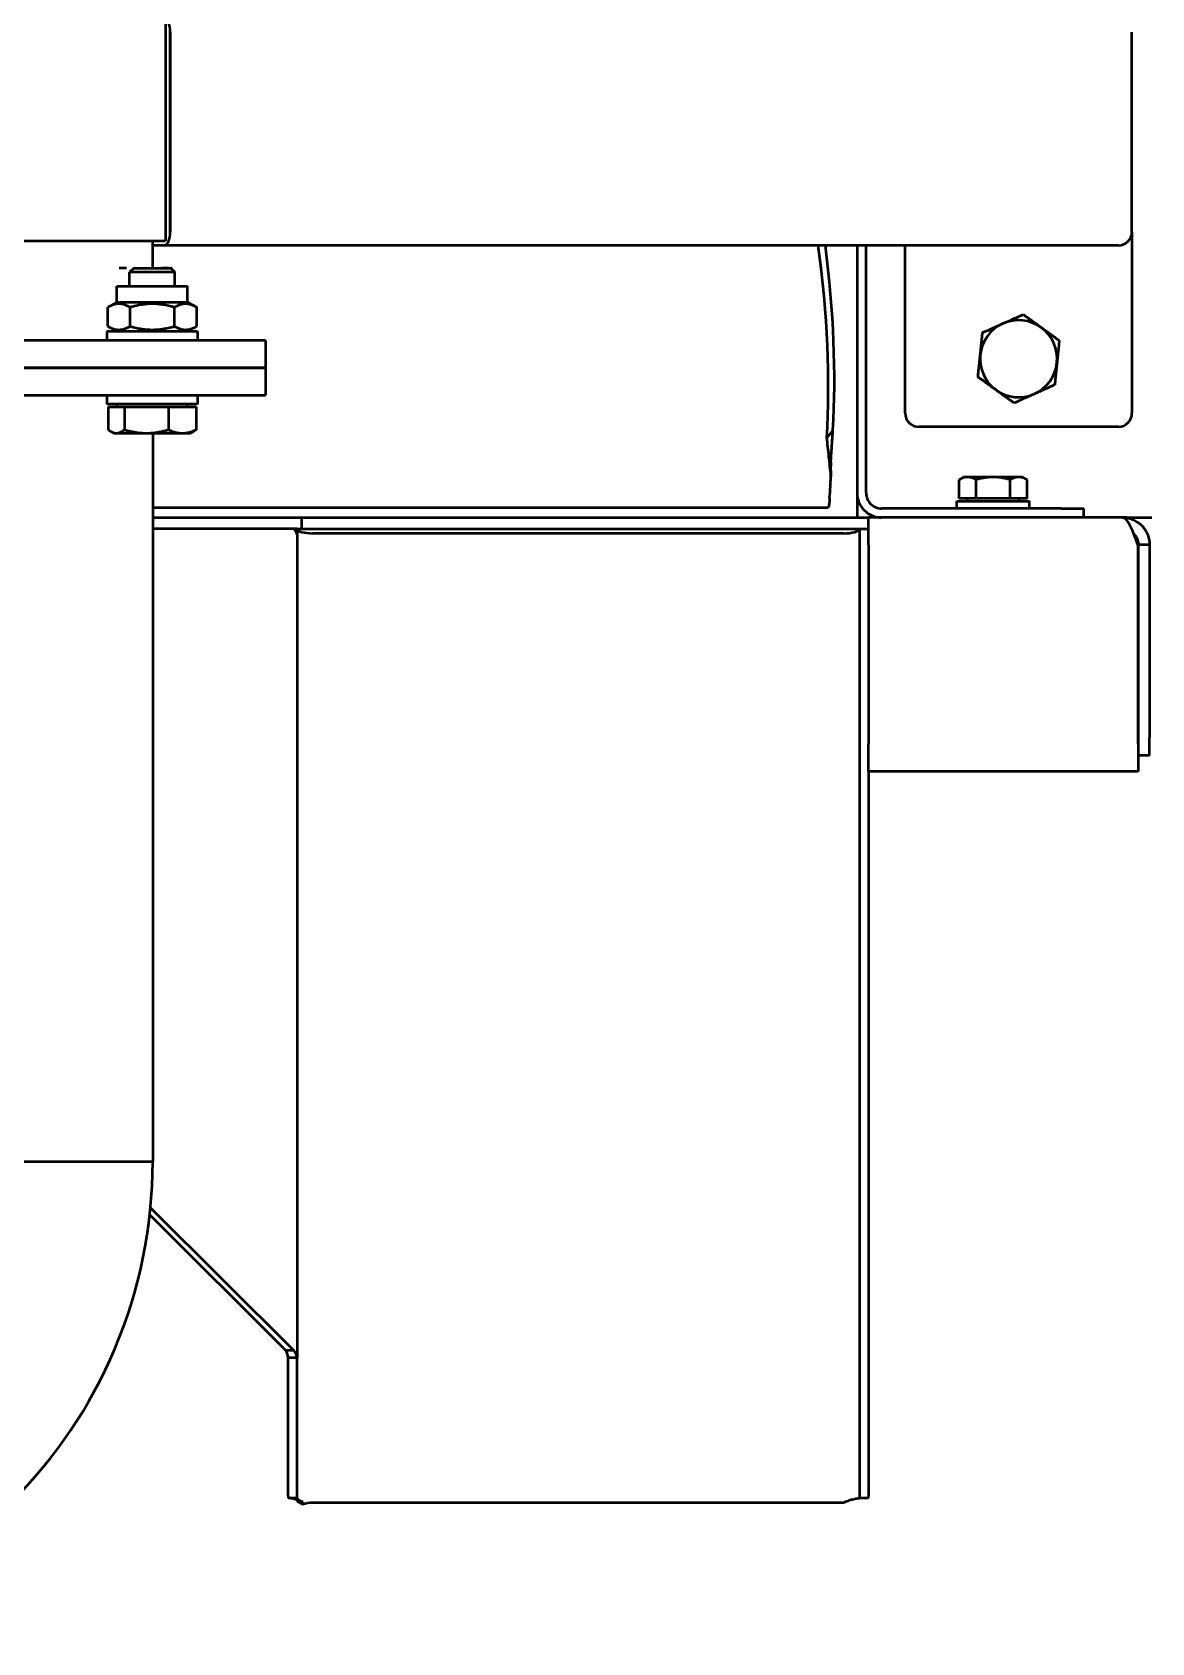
# Model space of a CAD drawing. Extents: x -3873 to 164127, y 7129 to 96529.
# Drawn here: x 61552.6 to 61799.5, y 66804.3 to 67159.5 of the extents above; entities that cross this region are included whole.
import ezdxf

# ---------------------------------------------------------------- set-up
doc = ezdxf.new("R2010")
doc.units = 0
doc.layers.add('TEXT', color=3, linetype='CONTINUOUS')
doc.layers.add('Visible (ISO)', color=7, linetype='CONTINUOUS', lineweight=50)

# ---------------------------------------------------------------- blocks, each defined once
blk = doc.blocks.new('CD30-500-3500 Giblet chiller')
at = {"layer": 'Visible (ISO)', "color": 0}
for p, q in [((108968.92, 16060.64), (108968.92, 16066.04)), ((108974.92, 16065.54), (108974.92, 16063.04)), ((108974.92, 16065.54), (109017.42, 16065.54)), ((109021.42, 16065.54), (109017.42, 16065.54)), ((109021.42, 16065.54), (109021.42, 16063.04)), ((108905.92, 16061.67), (108861.92, 16061.67)), ((108905.92, 16061.67), (108945.92, 16061.67)), ((108968.92, 16060.64), (108968.92, 16059.54)), ((108974.92, 16063.04), (109017.42, 16063.04)), ((108974.92, 16062.97), (109018.92, 16062.97)), ((109017.42, 16063.04), (109018.92, 16063.04)), ((109018.92, 16063.04), (109024.92, 16063.04)), ((109018.92, 16063.04), (109018.92, 16062.97)), ((109024.92, 16063.04), (109024.92, 16003.54)), ((108908.92, 16058.67), (108908.92, 15848.3)), ((108948.92, 16058.67), (108948.92, 16014.67)), ((108968.92, 16059.54), (108968.92, 16003.54)), ((108968.92, 16051.04), (108966.92, 16051.04)), ((108966.92, 16046.04), (108966.92, 16051.04)), ((108966.92, 16046.04), (108966.92, 16006.44)), ((108965.32, 16023.04), (108965.32, 16039.04)), ((108966.92, 16039.04), (108965.32, 16039.04)), ((108960.02, 16037.54), (108960.6, 16038.55)), ((108960.02, 16037.54), (108960.02, 16036.67)), ((108960.02, 16036.67), (108960.02, 16031.04)), ((108964.72, 16038.55), (108960.6, 16038.55)), ((108964.72, 16038.55), (108964.72, 16034.79)), ((108964.72, 16036.74), (108965.32, 16036.74)), ((108964.72, 16034.79), (108960.6, 16034.79)), ((108964.72, 16034.79), (108964.72, 16027.29)), ((108960.02, 16031.04), (108960.02, 16025.41)), ((108960.02, 16025.41), (108960.02, 16024.54)), ((108960.02, 16024.54), (108960.6, 16023.54)), ((108964.72, 16027.29), (108960.6, 16027.29)), ((108964.72, 16027.29), (108964.72, 16023.54)), ((108964.72, 16025.34), (108965.32, 16025.34)), ((108964.72, 16023.54), (108960.6, 16023.54)), ((108966.92, 16023.04), (108965.32, 16023.04)), ((108945.92, 16011.67), (108908.92, 16011.67)), ((108974.92, 16003.54), (108968.92, 16003.54)), ((108968.92, 16001.04), (108968.92, 16003.54)), ((108971.42, 16001.54), (108971.42, 16003.54)), ((108974.92, 16003.54), (109018.92, 16003.54)), ((109024.92, 16003.54), (109018.92, 16003.54)), ((109024.92, 16003.54), (109184.63, 16003.54)), ((109185.17, 16003.54), (109184.63, 16003.54)), ((109185.17, 16003.54), (109185.17, 16001.54)), ((108963.52, 16003.04), (108908.92, 16003.04)), ((108908.92, 16001.04), (108963.52, 16001.04)), ((108963.52, 16001.04), (108968.92, 16001.04)), ((108968.92, 15878.54), (108968.92, 16001.04)), ((108971.42, 15878.54), (108971.42, 16001.54)), ((108971.42, 16001.54), (108975.42, 16001.54)), ((108975.42, 16001.54), (109016.37, 16001.54)), ((109016.37, 16001.54), (109019.83, 16001.54)), ((109019.83, 16001.54), (109184.63, 16001.54)), ((109184.63, 16001.54), (109185.17, 16001.54)), ((108972.42, 15998.04), (108972.42, 15881.04)), ((109186.17, 15998.04), (109186.17, 15881.04)), ((108949.67, 15995.71), (108951.39, 15994.37)), ((108959.56, 15995.26), (108959.9, 15995.28)), ((108966.77, 15994.36), (108966.77, 15845.69)), ((108971.42, 15917.94), (108971.42, 15917.94)), ((108971.42, 15911.94), (108971.42, 15911.94)), ((109185.8, 15877.54), (109186.57, 15878.81)), ((109185.95, 15878.81), (109186.57, 15878.81)), ((108968.92, 15845.69), (108968.92, 15878.54)), ((108968.92, 15878.54), (108971.42, 15878.54)), ((108971.42, 15877.54), (108971.42, 15878.54)), ((108971.42, 15877.54), (108973.04, 15877.54)), ((108971.42, 15877.54), (108971.42, 15876.8)), ((108971.42, 15876.8), (108971.42, 15845.69)), ((108973.04, 15877.54), (109154.22, 15877.54)), ((109121.15, 15845.2), (109152.64, 15876.8)), ((109152.64, 15876.8), (109152.64, 15875.07)), ((109184.64, 15877.54), (109154.22, 15877.54)), ((109154.22, 15877.54), (109154.22, 15875.54)), ((109184.64, 15875.54), (109154.22, 15875.54)), ((109185.17, 15877.54), (109184.64, 15877.54)), ((109184.64, 15875.54), (109185.17, 15875.54)), ((109185.17, 15877.54), (109185.17, 15875.54)), ((109185.54, 15877.54), (109185.8, 15877.54)), ((109122.71, 15845.03), (109152.64, 15875.07)), ((108929.92, 15870.54), (108929.92, 15760.54)), ((108929.92, 15870.54), (108935.92, 15870.54)), ((108935.92, 15760.54), (108935.92, 15870.54)), ((108935.92, 15870.54), (108935.92, 15760.54)), ((108935.92, 15870.54), (108941.92, 15870.54)), ((108941.92, 15760.54), (108941.92, 15870.54)), ((108921.42, 15853.39), (108922.58, 15855.41)), ((108926.75, 15855.41), (108922.58, 15855.41)), ((108927.92, 15853.39), (108926.75, 15855.41)), ((108927.92, 15855.59), (108927.92, 15835.59)), ((108927.92, 15855.59), (108929.92, 15855.59)), ((108941.92, 15855.59), (108943.92, 15855.59)), ((108943.92, 15855.59), (108943.92, 15835.59)), ((108944.52, 15855.3), (108949.56, 15855.3)), ((108944.52, 15849.16), (108944.52, 15855.3)), ((108950.32, 15854.09), (108949.96, 15854.72)), ((108950.32, 15852.23), (108950.32, 15854.09)), ((108913.92, 15849.67), (108914.84, 15850.59)), ((108914.84, 15850.59), (108914.84, 15840.59)), ((108917.92, 15850.59), (108914.84, 15850.59)), ((108917.92, 15837.79), (108917.92, 15853.39)), ((108921.42, 15853.39), (108917.92, 15853.39)), ((108921.42, 15837.79), (108921.42, 15853.39)), ((108926.75, 15850.5), (108922.58, 15850.5)), ((108927.89, 15853.44), (108927.92, 15853.44)), ((108944.52, 15853.29), (108943.92, 15853.29)), ((108950.32, 15844.31), (108950.32, 15852.23)), ((108851.92, 15848.54), (108907.92, 15848.54)), ((108905.92, 15849.54), (108861.92, 15849.54)), ((108861.92, 15849.54), (108905.92, 15849.54)), ((108907.92, 15782.54), (108907.92, 15848.54)), ((108908.92, 15848.3), (108908.92, 15845.69)), ((108913.92, 15849.96), (108913.92, 15849.67)), ((108913.92, 15841.51), (108913.92, 15849.67)), ((108913.92, 15849.23), (108913.92, 15847.6)), ((108944.52, 15849.16), (108949.56, 15849.16)), ((108944.52, 15839.46), (108944.52, 15849.16)), ((108913.92, 15845.69), (108907.92, 15845.69)), ((108950.32, 15845.69), (109110.92, 15845.69)), ((108950.32, 15837.67), (108950.32, 15844.31)), ((109110.92, 15785.39), (109110.92, 15845.69)), ((109110.92, 15785.39), (109110.92, 15845.69)), ((108913.92, 15841.51), (108914.84, 15840.59)), ((108913.92, 15839.9), (108913.92, 15838.28)), ((108917.92, 15840.59), (108914.84, 15840.59)), ((108926.75, 15840.69), (108922.58, 15840.69)), ((108921.42, 15837.79), (108917.92, 15837.79)), ((108921.42, 15837.79), (108922.58, 15835.78)), ((108927.92, 15837.79), (108926.75, 15835.78)), ((108944.52, 15837.89), (108943.92, 15837.89)), ((108944.52, 15835.89), (108944.52, 15839.46)), ((108944.52, 15839.46), (108949.56, 15839.46)), ((108950.32, 15837.09), (108949.96, 15836.47)), ((108950.32, 15837.09), (108950.32, 15837.67)), ((108926.75, 15835.78), (108922.58, 15835.78)), ((108927.92, 15835.59), (108929.92, 15835.59)), ((108941.92, 15835.59), (108943.92, 15835.59)), ((108944.52, 15835.89), (108949.56, 15835.89))]:
    blk.add_line(p, q, dxfattribs=at)
for centre, radius, start, end in [((108905.92, 16058.67), 3, 0, 90), ((108945.92, 16058.67), 3, 0, 90), ((108933.92, 16036.67), 8.5, 84.1118, 144.1118), ((108933.92, 16036.67), 8.5, 24.1118, 84.1118), ((108933.92, 16036.67), 8.5, 144.1118, 204.1118), ((108933.92, 16036.67), 8.5, 324.1118, 24.1118), ((108933.92, 16036.67), 8.5, 204.1118, 264.1118), ((108933.92, 16036.67), 8.5, 264.1118, 324.1118), ((108945.92, 16014.67), 3, 270, 0), ((108963.52, 16006.44), 5.4, 270, 0), ((108963.52, 16006.44), 3.4, 270, 0), ((109110.92, 15739.54), 106.15, 0, 90)]:
    blk.add_arc(centre, radius, start, end, dxfattribs=at)
for centre, major_axis, ratio, start_param, end_param in [((108971.42, 15998.04), (0, -3.5), 0.285714, 1.570796, 3.141593), ((108630.07, 15601.04), (392.16, 364.9), 0.385631, 0.351977, 0.493047), ((108631.79, 15599.7), (392.16, 364.9), 0.385631, 0.351977, 0.49859), ((109094.63, 15146.02), (-348.73, 812.68), 0.714662, 5.935536, 5.939341), ((108960.77, 15994.36), (6, 0), 0.36007, 0, 0.154513), ((108971.42, 15881.04), (0, -3.5), 0.285714, 0, 1.570796), ((109185.17, 15881.04), (0, -3.5), 0.285714, 0, 0.881021), ((109187.92, 15881.04), (0, 3.5), 0.5, 1.570796, 2.260571), ((109154.22, 15872.04), (0, -5.5), 0.575127, 3.141593, 3.665191), ((109154.22, 15872.04), (0, -3.5), 0.903771, 3.141593, 3.665191), ((108861.92, 15848.3), (-3, 0), 0.414214, 4.712389, 6.283185), ((108861.92, 15848.3), (-3, 0), 0.414214, 4.712389, 6.283185), ((108905.92, 15848.3), (-3, 0), 0.414214, 3.141593, 4.712389), ((108905.92, 15848.3), (-3, 0), 0.414214, 3.141593, 4.712389)]:
    blk.add_ellipse(centre, major_axis=major_axis, ratio=ratio, start_param=start_param, end_param=end_param, dxfattribs=at)
for points, knots in [([(108968.92, 16059.54), (108968.92, 16060.03), (108968.98, 16060.49), (108969.08, 16060.91), (108969.17, 16061.33), (108969.31, 16061.71), (108969.47, 16062.05), (108969.63, 16062.39), (108969.8, 16062.69), (108969.98, 16062.95), (108970.07, 16063.08), (108970.16, 16063.2), (108970.25, 16063.32), (108970.3, 16063.37), (108970.34, 16063.43), (108970.39, 16063.48), (108970.41, 16063.5), (108970.43, 16063.53), (108970.46, 16063.55), (108970.47, 16063.57), (108970.48, 16063.58), (108970.49, 16063.59), (108970.5, 16063.6), (108970.5, 16063.6), (108970.51, 16063.61), (108970.51, 16063.61), (108970.51, 16063.61), (108970.51, 16063.62), (108970.52, 16063.62), (108970.52, 16063.62), (108970.52, 16063.63), (108971.05, 16064.2), (108971.71, 16064.68), (108972.46, 16065.02), (108973.21, 16065.35), (108974.05, 16065.54), (108974.92, 16065.54)], [0, 0, 0, 0, 0.125, 0.125, 0.125, 0.25, 0.25, 0.25, 0.375, 0.375, 0.375, 0.4375, 0.4375, 0.4375, 0.46875, 0.46875, 0.46875, 0.484375, 0.484375, 0.484375, 0.492187, 0.492187, 0.492187, 0.496094, 0.496094, 0.496094, 0.498047, 0.498047, 0.498047, 0.5, 0.5, 0.5, 0.75, 0.75, 0.75, 1, 1, 1, 1]), ([(108974.92, 16062.97), (108974.33, 16062.76), (108973.74, 16062.54), (108972.61, 16062.11), (108972.08, 16061.9), (108971.26, 16061.54), (108970.95, 16061.4), (108970.4, 16061.11), (108970.15, 16060.97), (108969.6, 16060.61), (108969.35, 16060.4), (108969, 16059.97), (108968.92, 16059.76), (108968.92, 16059.54)], [-1.004485, -1.004485, -1.004485, -1.004485, -0.816142, -0.816142, -0.627811, -0.627811, -0.502386, -0.502386, -0.376889, -0.376889, -0.18845, -0.18845, 0, 0, 0, 0]), ([(108972.49, 16062.06), (108972.77, 16062.33), (108973.11, 16062.57), (108973.92, 16062.93), (108974.41, 16063.04), (108974.92, 16063.04)], [0.5348097, 0.5348097, 0.5348097, 0.5348097, 0.75, 0.75, 1, 1, 1, 1]), ([(109186.17, 15998.04), (109186, 15998.38), (109185.86, 15998.73), (109185.61, 15999.39), (109185.51, 15999.7), (109185.39, 16000.18), (109185.35, 16000.35), (109185.28, 16000.68), (109185.25, 16000.82), (109185.2, 16001.14), (109185.19, 16001.29), (109185.17, 16001.49), (109185.17, 16001.54), (109185.17, 16001.54)], [-0.6358776, -0.6358776, -0.6358776, -0.6358776, -0.5165915, -0.5165915, -0.3973117, -0.3973117, -0.3178719, -0.3178719, -0.2384655, -0.2384655, -0.1192359, -0.1192359, 0, 0, 0, 0]), ([(108956.68, 15995.26), (108956.4, 15995.28), (108956.12, 15995.3), (108955.11, 15995.37), (108954.38, 15995.41), (108953.32, 15995.48), (108952.97, 15995.5), (108952.11, 15995.56), (108951.6, 15995.59), (108950.62, 15995.65), (108950.14, 15995.68), (108949.67, 15995.71)], [0.208445, 0.208445, 0.208445, 0.208445, 0.330827, 0.330827, 0.661808, 0.661808, 0.827246, 0.827246, 1.074901, 1.074901, 1.322632, 1.322632, 1.322632, 1.322632]), ([(108959.9, 15995.28), (108959.15, 15995.21), (108958.41, 15995.13), (108956.95, 15994.98), (108956.23, 15994.91), (108954.81, 15994.76), (108954.1, 15994.68), (108952.73, 15994.53), (108952.05, 15994.45), (108951.39, 15994.37)], [0.000002, 0.000002, 0.000002, 0.000002, 0.321407, 0.321407, 0.643149, 0.643149, 0.96528, 0.96528, 1.28623, 1.28623, 1.28623, 1.28623]), ([(108962.1, 15995.14), (108961.72, 15995.17), (108961.35, 15995.19), (108960.62, 15995.23), (108960.26, 15995.25), (108959.9, 15995.28)], [0, 0, 0, 0, 0.1506341, 0.1506341, 0.3012761, 0.3012761, 0.3012761, 0.3012761]), ([(108964.63, 15994.99), (108965.12, 15994.97), (108965.58, 15994.94), (108966.31, 15994.83), (108966.58, 15994.76), (108966.7, 15994.69)], [0, 0, 0, 0, 0.5, 0.5, 1, 1, 1, 1]), ([(108971.42, 15876.8), (108971.69, 15877.04), (108971.96, 15877.23), (108972.5, 15877.48), (108972.77, 15877.54), (108973.04, 15877.54)], [-0.3310975, -0.3310975, -0.3310975, -0.3310975, -0.1655487, -0.1655487, 0, 0, 0, 0]), ([(109185.78, 15878.25), (109185.64, 15877.88), (109185.52, 15877.49), (109185.35, 15876.81), (109185.28, 15876.5), (109185.21, 15876.02), (109185.19, 15875.83), (109185.17, 15875.6), (109185.17, 15875.54), (109185.17, 15875.54)], [0, 0, 0, 0, 0.1208404, 0.1208404, 0.2359815, 0.2359815, 0.3360751, 0.3360751, 0.4277583, 0.4277583, 0.4277583, 0.4277583])]:
    blk.add_open_spline(points, degree=3, knots=knots, dxfattribs=at)
for points, weights in [([(108927.03, 16041.66), (108928.37, 16043.5), (108929.91, 16045.63)], [1, 1.0379548493, 1]), ([(108929.91, 16045.63), (108932.52, 16045.36), (108934.79, 16045.13)], [1, 1.0379548493, 1]), ([(108934.79, 16045.13), (108937.06, 16044.89), (108939.67, 16044.62)], [1, 1.0379548493, 1]), ([(108939.67, 16044.62), (108940.75, 16042.22), (108941.68, 16040.15)], [1, 1.0379548493, 1]), ([(108924.15, 16037.68), (108925.7, 16039.81), (108927.03, 16041.66)], [1, 1.0379548493, 1]), ([(108941.68, 16040.15), (108942.61, 16038.07), (108943.68, 16035.67)], [1, 1.0379548493, 1]), ([(108926.16, 16033.2), (108925.23, 16035.28), (108924.15, 16037.68)], [1, 1.0379548493, 1]), ([(108943.68, 16035.67), (108942.14, 16033.54), (108940.8, 16031.69)], [1, 1.0379548493, 1]), ([(108960.6, 16038.55), (108960.02, 16037.54), (108960.02, 16036.67)], [1, 1.0379548493, 1]), ([(108960.02, 16036.67), (108960.02, 16035.8), (108960.6, 16034.79)], [1, 1.0379548493, 1]), ([(108928.16, 16028.72), (108927.09, 16031.12), (108926.16, 16033.2)], [1, 1.0379548493, 1]), ([(108940.8, 16031.69), (108939.47, 16029.84), (108937.93, 16027.71)], [1, 1.0379548493, 1]), ([(108960.6, 16034.79), (108960.02, 16032.78), (108960.02, 16031.04)], [1, 1.0379548493, 1]), ([(108933.05, 16028.22), (108930.78, 16028.45), (108928.16, 16028.72)], [1, 1.0379548493, 1]), ([(108937.93, 16027.71), (108935.31, 16027.98), (108933.05, 16028.22)], [1, 1.0379548493, 1]), ([(108960.02, 16031.04), (108960.02, 16029.3), (108960.6, 16027.29)], [1, 1.0379548493, 1]), ([(108960.6, 16027.29), (108960.02, 16026.28), (108960.02, 16025.41)], [1, 1.0379548493, 1]), ([(108960.02, 16025.41), (108960.02, 16024.54), (108960.6, 16023.54)], [1, 1.0379548493, 1]), ([(108922.58, 15855.41), (108921.16, 15852.95), (108922.58, 15850.5)], [1, 1.15470053838, 1]), ([(108926.75, 15850.5), (108928.17, 15852.95), (108926.75, 15855.41)], [1, 1.15470053838, 1]), ([(108950.32, 15852.23), (108950.32, 15853.65), (108949.56, 15855.3)], [1, 1.0379548493, 1]), ([(108949.56, 15855.3), (108949.8, 15855), (108949.96, 15854.72)], [1, 1.01159652537, 1.01610676779]), ([(108922.58, 15850.5), (108921.16, 15845.59), (108922.58, 15840.69)], [1, 1.15470053838, 1]), ([(108926.75, 15840.69), (108928.17, 15845.59), (108926.75, 15850.5)], [1, 1.15470053838, 1]), ([(108949.56, 15849.16), (108950.32, 15850.8), (108950.32, 15852.23)], [1, 1.0379548493, 1]), ([(108950.32, 15844.31), (108950.32, 15846.56), (108949.56, 15849.16)], [1, 1.0379548493, 1]), ([(108949.56, 15839.46), (108950.32, 15842.06), (108950.32, 15844.31)], [1, 1.0379548493, 1]), ([(108922.58, 15840.69), (108921.16, 15838.23), (108922.58, 15835.78)], [1, 1.15470053838, 1]), ([(108926.75, 15835.78), (108928.17, 15838.23), (108926.75, 15840.69)], [1, 1.15470053838, 1]), ([(108950.32, 15837.67), (108950.32, 15838.5), (108949.56, 15839.46)], [1, 1.0379548493, 1]), ([(108949.56, 15835.89), (108950.32, 15836.85), (108950.32, 15837.67)], [1, 1.0379548493, 1])]:
    blk.add_rational_spline(points, weights, degree=2, dxfattribs=at)
blk.add_open_spline([(108956.68, 15995.26), (108957.64, 15995.2), (108958.6, 15995.19), (108959.56, 15995.26)], degree=3, dxfattribs=at)

msp = doc.modelspace()

# ---------------------------------------------------------------- block references
at = {"layer": 'TEXT', "color": 1, "linetype": 'Continuous', "rotation": 270}
msp.add_blockref('CD30-500-3500 Giblet chiller', (45733.44, 176021.37), dxfattribs=at)

doc.saveas('drawing.dxf')
